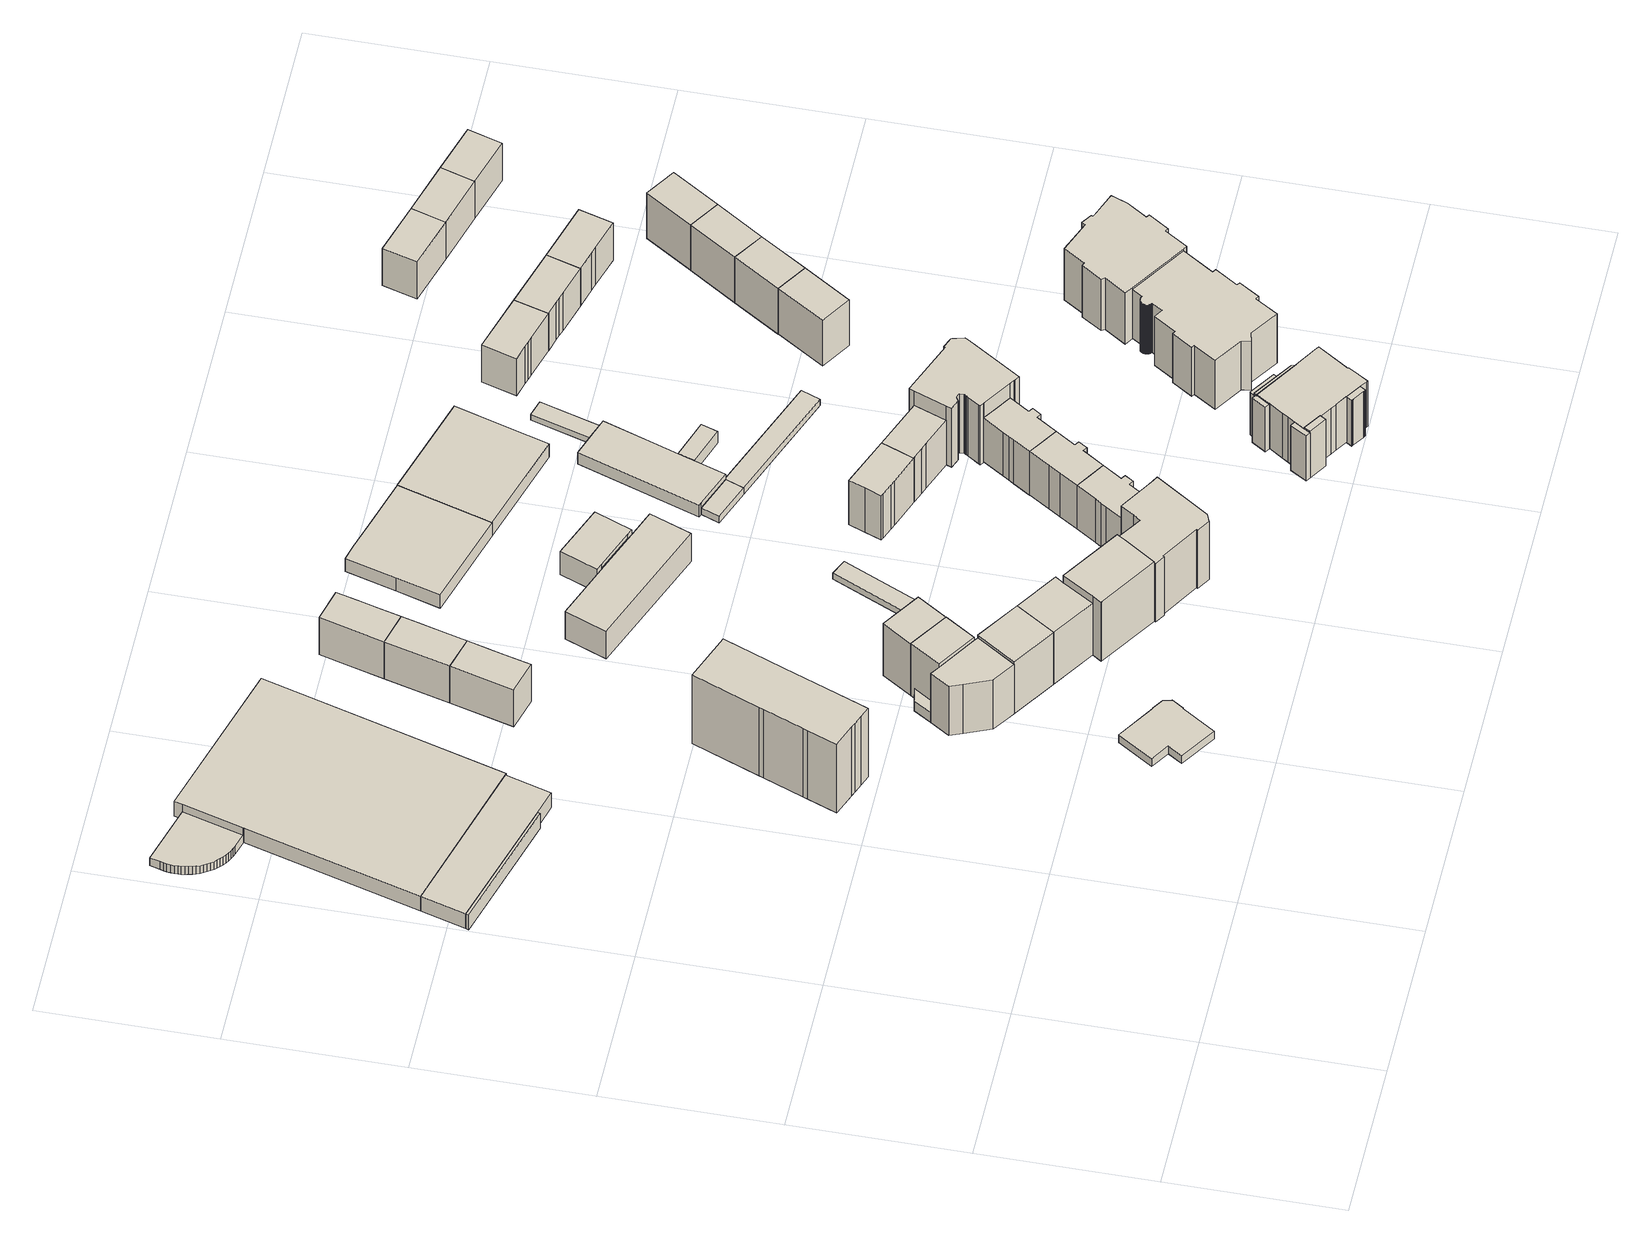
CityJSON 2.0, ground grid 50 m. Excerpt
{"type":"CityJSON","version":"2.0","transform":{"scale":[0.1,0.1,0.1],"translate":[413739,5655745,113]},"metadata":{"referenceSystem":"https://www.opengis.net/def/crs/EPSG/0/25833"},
"CityObjects":{
"building1":{"type":"Building","attributes":{"Gemeindeschluessel":14612000,"Geometrietyp2DReferenz":"3000","function":"31001_2000","roofType":"9999"},"children":["building1-1","building1-2","building1-3","building1-4"]},
"building1-1":{"type":"BuildingPart","attributes":{"Dachtyp_tdc":"tdcPolyFlatRoof","Dachneigung":0,"QualitaetDacherkennung":32,"Geometrietyp2DReferenz":"3000","measuredHeight":5.73,"roofType":"1000"},"parents":["building1"],"geometry":[{"type":"Solid","lod":"1","boundaries":[[[[0,1,2,3]],[[4,5,6,7]],[[3,5,4,0]],[[2,6,5,3]],[[1,7,6,2]],[[0,4,7,1]]]]}]},
"building1-2":{"type":"BuildingPart","attributes":{"Dachtyp_tdc":"tdcPolyFlatRoof","Dachneigung":0,"QualitaetDacherkennung":27,"Geometrietyp2DReferenz":"3000","measuredHeight":5.64,"roofType":"1000"},"parents":["building1"],"geometry":[{"type":"Solid","lod":"1","boundaries":[[[[8,9,10,11,12,13,14,15]],[[16,17,18,19,20,21,22,23]],[[15,17,16,8]],[[14,18,17,15]],[[13,19,18,14]],[[12,20,19,13]],[[11,21,20,12]],[[10,22,21,11]],[[9,23,22,10]],[[8,16,23,9]]]]}]},
"building1-3":{"type":"BuildingPart","attributes":{"Dachtyp_tdc":"tdcPolyFlatRoof","Dachneigung":0,"QualitaetDacherkennung":0,"Geometrietyp2DReferenz":"3000","measuredHeight":3,"roofType":"9999"},"parents":["building1"],"geometry":[{"type":"Solid","lod":"1","boundaries":[[[[24,25,26,27,28,29,30,31,32,33,34,35,36,37,38,39,40,41,42,43,44,45,46,47,48,49,50]],[[51,52,53,54,55,56,21,20,57,58,59,60,61,62,63,64,65,66,67,68,69,70,71,72,73,74,75]],[[50,52,51,24]],[[49,53,52,50]],[[48,54,53,49]],[[47,55,54,48]],[[46,56,55,47]],[[45,21,56,46]],[[44,20,21,45]],[[43,57,20,44]],[[42,58,57,43]],[[41,59,58,42]],[[40,60,59,41]],[[39,61,60,40]],[[38,62,61,39]],[[37,63,62,38]],[[36,64,63,37]],[[35,65,64,36]],[[34,66,65,35]],[[33,67,66,34]],[[32,68,67,33]],[[31,69,68,32]],[[30,70,69,31]],[[29,71,70,30]],[[28,72,71,29]],[[27,73,72,28]],[[26,74,73,27]],[[25,75,74,26]],[[24,51,75,25]]]]}]},
"building1-4":{"type":"BuildingPart","attributes":{"Dachtyp_tdc":"tdcPolyFlatRoof","Dachneigung":0,"QualitaetDacherkennung":29,"Geometrietyp2DReferenz":"3000","measuredHeight":5.66,"roofType":"1000"},"parents":["building1"],"geometry":[{"type":"Solid","lod":"1","boundaries":[[[[76,15,14,77,78]],[[79,7,6,18,17]],[[78,7,79,76]],[[77,6,7,78]],[[14,18,6,77]],[[15,17,18,14]],[[76,79,17,15]]]]}]},
"building2":{"type":"Building","attributes":{"Dachtyp_tdc":"tdcPolyFlatRoof","Gemeindeschluessel":14612000,"Dachneigung":0,"QualitaetDacherkennung":0,"Geometrietyp2DReferenz":"3000","BezugspunktDach":"2000","measuredHeight":3,"function":"31001_9998"},"geometry":[{"type":"Solid","lod":"1","boundaries":[[[[80,81,82,83,84,85,86,87,88,89,90,91,92]],[[93,94,95,96,97,98,99,100,101,102,103,104,105]],[[92,94,93,80]],[[91,95,94,92]],[[90,96,95,91]],[[89,97,96,90]],[[88,98,97,89]],[[87,99,98,88]],[[86,100,99,87]],[[85,101,100,86]],[[84,102,101,85]],[[83,103,102,84]],[[82,104,103,83]],[[81,105,104,82]],[[80,93,105,81]]]]}]},
"building3":{"type":"Building","attributes":{"Dachtyp_tdc":"tdcFreeFormRoof","Gemeindeschluessel":14612000,"Dachneigung":15.46,"QualitaetDacherkennung":30,"Geometrietyp2DReferenz":"3000","measuredHeight":27.81,"function":"31001_9998","roofType":"5000"},"geometry":[{"type":"Solid","lod":"1","boundaries":[[[[106,107,108,109,110,111,112,113,114,115,116,117,118]],[[119,120,121,122,123,124,125,126,127,128,129,130,131]],[[118,120,119,106]],[[117,121,120,118]],[[116,122,121,117]],[[115,123,122,116]],[[114,124,123,115]],[[113,125,124,114]],[[112,126,125,113]],[[111,127,126,112]],[[110,128,127,111]],[[109,129,128,110]],[[108,130,129,109]],[[107,131,130,108]],[[106,119,131,107]]]]}]},
"building4":{"type":"Building","attributes":{"Dachtyp_tdc":"tdcFreeFormRoof","Gemeindeschluessel":14612000,"Dachneigung":27.64,"QualitaetDacherkennung":22,"Geometrietyp2DReferenz":"3000","measuredHeight":22.36,"function":"31001_9998","roofType":"5000"},"geometry":[{"type":"Solid","lod":"1","boundaries":[[[[132,133,134,135,136,137,138,139]],[[140,141,142,143,144,145,146,147]],[[139,141,140,132]],[[138,142,141,139]],[[137,143,142,138]],[[136,144,143,137]],[[135,145,144,136]],[[134,146,145,135]],[[133,147,146,134]],[[132,140,147,133]]]]}]},
"building5":{"type":"Building","attributes":{"Gemeindeschluessel":14612000,"Geometrietyp2DReferenz":"3000","function":"31001_9998","roofType":"9999"},"children":["building5-1","building5-2"]},
"building5-1":{"type":"BuildingPart","attributes":{"Dachtyp_tdc":"tdcGableRoof","Dachneigung":32.97,"QualitaetDacherkennung":68,"Geometrietyp2DReferenz":"3000","measuredHeight":22.68,"roofType":"3100"},"parents":["building5"],"geometry":[{"type":"Solid","lod":"1","boundaries":[[[[148,149,150,151]],[[142,152,153,143]],[[151,152,142,148]],[[150,153,152,151]],[[149,143,153,150]],[[148,142,143,149]]]]}]},
"building5-2":{"type":"BuildingPart","attributes":{"Dachtyp_tdc":"tdcPolyFlatRoof","Dachneigung":0,"QualitaetDacherkennung":39,"Geometrietyp2DReferenz":"3000","measuredHeight":3.95,"roofType":"1000"},"parents":["building5"],"geometry":[{"type":"Solid","lod":"1","boundaries":[[[[154,155,156,157]],[[142,141,158,159]],[[157,141,142,154]],[[156,158,141,157]],[[155,159,158,156]],[[154,142,159,155]]]]}]},
"building6":{"type":"Building","attributes":{"Dachtyp_tdc":"tdcGableRoof","Gemeindeschluessel":14612000,"Dachneigung":32.97,"QualitaetDacherkennung":68,"Geometrietyp2DReferenz":"3000","measuredHeight":22.65,"function":"31001_9998","roofType":"3100"},"geometry":[{"type":"Solid","lod":"1","boundaries":[[[[160,161,162,163]],[[144,164,165,145]],[[163,164,144,160]],[[162,165,164,163]],[[161,145,165,162]],[[160,144,145,161]]]]}]},
"building7":{"type":"Building","attributes":{"Dachtyp_tdc":"tdcFreeFormRoof","Gemeindeschluessel":14612000,"Dachneigung":36.77,"QualitaetDacherkennung":86,"Geometrietyp2DReferenz":"3000","measuredHeight":16.28,"function":"31001_9998","roofType":"5000"},"geometry":[{"type":"Solid","lod":"1","boundaries":[[[[166,167,168,169,170,171,172]],[[173,174,175,176,177,178,179]],[[172,174,173,166]],[[171,175,174,172]],[[170,176,175,171]],[[169,177,176,170]],[[168,178,177,169]],[[167,179,178,168]],[[166,173,179,167]]]]}]},
"building8":{"type":"Building","attributes":{"Dachtyp_tdc":"tdcHipAndGableRoof","Gemeindeschluessel":14612000,"Dachneigung":33.86,"QualitaetDacherkennung":55,"Geometrietyp2DReferenz":"3000","measuredHeight":22.68,"function":"31001_9998","roofType":"5000"},"geometry":[{"type":"Solid","lod":"1","boundaries":[[[[180,181,182,183]],[[152,184,185,153]],[[183,184,152,180]],[[182,185,184,183]],[[181,153,185,182]],[[180,152,153,181]]]]}]},
"building9":{"type":"Building","attributes":{"Dachtyp_tdc":"tdcFreeFormRoof","Gemeindeschluessel":14612000,"Dachneigung":33.8,"QualitaetDacherkennung":67,"Geometrietyp2DReferenz":"3000","measuredHeight":22.66,"function":"31001_9998","roofType":"5000"},"geometry":[{"type":"Solid","lod":"1","boundaries":[[[[186,187,188,189,190]],[[191,165,164,192,193]],[[190,165,191,186]],[[189,164,165,190]],[[188,192,164,189]],[[187,193,192,188]],[[186,191,193,187]]]]}]},
"building10":{"type":"Building","attributes":{"Dachtyp_tdc":"tdcFreeFormRoof","Gemeindeschluessel":14612000,"Dachneigung":36.87,"QualitaetDacherkennung":91,"Geometrietyp2DReferenz":"3000","measuredHeight":16.29,"function":"31001_9998","roofType":"5000"},"geometry":[{"type":"Solid","lod":"1","boundaries":[[[[171,194,195,196,197,198,172]],[[175,174,199,200,201,202,203]],[[172,174,175,171]],[[198,199,174,172]],[[197,200,199,198]],[[196,201,200,197]],[[195,202,201,196]],[[194,203,202,195]],[[171,175,203,194]]]]}]},
"building11":{"type":"Building","attributes":{"Dachtyp_tdc":"tdcFreeFormRoof","Gemeindeschluessel":14612000,"Dachneigung":34.02,"QualitaetDacherkennung":69,"Geometrietyp2DReferenz":"3000","measuredHeight":25.31,"function":"31001_9998","roofType":"5000"},"geometry":[{"type":"Solid","lod":"1","boundaries":[[[[204,205,206,207,208,209,210,211]],[[191,193,212,213,214,215,216,217]],[[211,193,191,204]],[[210,212,193,211]],[[209,213,212,210]],[[208,214,213,209]],[[207,215,214,208]],[[206,216,215,207]],[[205,217,216,206]],[[204,191,217,205]]]]}]},
"building12":{"type":"Building","attributes":{"Dachtyp_tdc":"tdcFreeFormRoof","Gemeindeschluessel":14612000,"Dachneigung":36.93,"QualitaetDacherkennung":86,"Geometrietyp2DReferenz":"3000","measuredHeight":16.26,"function":"31001_9998","roofType":"5000"},"geometry":[{"type":"Solid","lod":"1","boundaries":[[[[198,197,218,219,220,221,222]],[[199,223,224,225,226,227,200]],[[222,223,199,198]],[[221,224,223,222]],[[220,225,224,221]],[[219,226,225,220]],[[218,227,226,219]],[[197,200,227,218]],[[198,199,200,197]]]]}]},
"building13":{"type":"Building","attributes":{"Dachtyp_tdc":"tdcFreeFormRoof","Gemeindeschluessel":14612000,"Dachneigung":35.12,"QualitaetDacherkennung":7,"Geometrietyp2DReferenz":"3000","measuredHeight":24.98,"function":"31001_9998","roofType":"5000"},"geometry":[{"type":"Solid","lod":"1","boundaries":[[[[228,229,230,231,232,233,234,235,236,237,238,239,240,241,242,243,244,245,246,247]],[[248,249,250,251,252,253,254,255,256,257,258,259,260,261,262,263,264,265,266,267]],[[247,249,248,228]],[[246,250,249,247]],[[245,251,250,246]],[[244,252,251,245]],[[243,253,252,244]],[[242,254,253,243]],[[241,255,254,242]],[[240,256,255,241]],[[239,257,256,240]],[[238,258,257,239]],[[237,259,258,238]],[[236,260,259,237]],[[235,261,260,236]],[[234,262,261,235]],[[233,263,262,234]],[[232,264,263,233]],[[231,265,264,232]],[[230,266,265,231]],[[229,267,266,230]],[[228,248,267,229]]]]}]},
"building14":{"type":"Building","attributes":{"Dachtyp_tdc":"tdcPolyFlatRoof","Gemeindeschluessel":14612000,"Dachneigung":0,"QualitaetDacherkennung":65,"Geometrietyp2DReferenz":"3000","measuredHeight":2.29,"function":"31001_2463","roofType":"1000"},"geometry":[{"type":"Solid","lod":"1","boundaries":[[[[268,269,270,271]],[[272,273,274,275]],[[271,273,272,268]],[[270,274,273,271]],[[269,275,274,270]],[[268,272,275,269]]]]}]},
"building15":{"type":"Building","attributes":{"Gemeindeschluessel":14612000,"Geometrietyp2DReferenz":"3000","function":"31001_2000","roofType":"9999"},"children":["building15-1","building15-2","building15-3"]},
"building15-1":{"type":"BuildingPart","attributes":{"Dachtyp_tdc":"tdcPolyFlatRoof","Dachneigung":0,"QualitaetDacherkennung":79,"Geometrietyp2DReferenz":"3000","measuredHeight":8.87,"roofType":"1000"},"parents":["building15"],"geometry":[{"type":"Solid","lod":"1","boundaries":[[[[276,277,278,279,280,281]],[[282,283,284,285,286,287]],[[281,283,282,276]],[[280,284,283,281]],[[279,285,284,280]],[[278,286,285,279]],[[277,287,286,278]],[[276,282,287,277]]]]}]},
"building15-2":{"type":"BuildingPart","attributes":{"Dachtyp_tdc":"tdcPolyFlatRoof","Dachneigung":0,"QualitaetDacherkennung":57,"Geometrietyp2DReferenz":"3000","measuredHeight":10.75,"roofType":"1000"},"parents":["building15"],"geometry":[{"type":"Solid","lod":"1","boundaries":[[[[288,289,290,291,292,293]],[[294,295,296,297,298,299]],[[293,295,294,288]],[[292,296,295,293]],[[291,297,296,292]],[[290,298,297,291]],[[289,299,298,290]],[[288,294,299,289]]]]}]},
"building15-3":{"type":"BuildingPart","attributes":{"Dachtyp_tdc":"tdcPolyFlatRoof","Dachneigung":0,"QualitaetDacherkennung":48,"Geometrietyp2DReferenz":"3000","measuredHeight":7.78,"roofType":"1000"},"parents":["building15"],"geometry":[{"type":"Solid","lod":"1","boundaries":[[[[300,301,302,303]],[[298,287,286,299]],[[303,287,298,300]],[[302,286,287,303]],[[301,299,286,302]],[[300,298,299,301]]]]}]},
"building16":{"type":"Building","attributes":{"Dachtyp_tdc":"tdcGableRoof","Gemeindeschluessel":14612000,"Dachneigung":37.51,"QualitaetDacherkennung":72,"Geometrietyp2DReferenz":"3000","measuredHeight":19.16,"function":"31001_9998","roofType":"3100"},"geometry":[{"type":"Solid","lod":"1","boundaries":[[[[304,305,306,307,308,309,310,311,312,313,314,315,316,317]],[[318,319,320,321,322,323,324,325,326,327,328,329,330,331]],[[317,319,318,304]],[[316,320,319,317]],[[315,321,320,316]],[[314,322,321,315]],[[313,323,322,314]],[[312,324,323,313]],[[311,325,324,312]],[[310,326,325,311]],[[309,327,326,310]],[[308,328,327,309]],[[307,329,328,308]],[[306,330,329,307]],[[305,331,330,306]],[[304,318,331,305]]]]}]},
"building17":{"type":"Building","attributes":{"name":"Museum WohnKultur","Dachtyp_tdc":"tdcFreeFormRoof","Gemeindeschluessel":14612000,"Dachneigung":16.79,"QualitaetDacherkennung":16,"Geometrietyp2DReferenz":"3000","measuredHeight":7.21,"function":"31001_3034","roofType":"5000"},"geometry":[{"type":"Solid","lod":"1","boundaries":[[[[332,333,334,335,336,337,338]],[[339,340,341,342,343,344,345]],[[338,340,339,332]],[[337,341,340,338]],[[336,342,341,337]],[[335,343,342,336]],[[334,344,343,335]],[[333,345,344,334]],[[332,339,345,333]]]]}]},
"building18":{"type":"Building","attributes":{"Dachtyp_tdc":"tdcFreeFormRoof","Gemeindeschluessel":14612000,"Dachneigung":37.58,"QualitaetDacherkennung":72,"Geometrietyp2DReferenz":"3000","measuredHeight":19.22,"function":"31001_9998","roofType":"5000"},"geometry":[{"type":"Solid","lod":"1","boundaries":[[[[308,306,346,347,348,349,350,351,352,353]],[[328,354,355,356,357,358,359,360,361,330]],[[353,354,328,308]],[[352,355,354,353]],[[351,356,355,352]],[[350,357,356,351]],[[349,358,357,350]],[[348,359,358,349]],[[347,360,359,348]],[[346,361,360,347]],[[306,330,361,346]],[[308,328,330,306]]]]}]},
"building19":{"type":"Building","attributes":{"Dachtyp_tdc":"tdcGableRoof","Gemeindeschluessel":14612000,"Dachneigung":37.14,"QualitaetDacherkennung":74,"Geometrietyp2DReferenz":"3000","measuredHeight":19.07,"function":"31001_9998","roofType":"3100"},"geometry":[{"type":"Solid","lod":"1","boundaries":[[[[362,363,364,365,366,367,368,369,370]],[[371,372,373,374,375,376,377,378,379]],[[370,372,371,362]],[[369,373,372,370]],[[368,374,373,369]],[[367,375,374,368]],[[366,376,375,367]],[[365,377,376,366]],[[364,378,377,365]],[[363,379,378,364]],[[362,371,379,363]]]]}]},
"building20":{"type":"Building","attributes":{"Dachtyp_tdc":"tdcPolyFlatRoof","Gemeindeschluessel":14612000,"Dachneigung":3.92,"QualitaetDacherkennung":76,"Geometrietyp2DReferenz":"3000","measuredHeight":2.67,"function":"31001_2463","roofType":"2100"},"geometry":[{"type":"Solid","lod":"1","boundaries":[[[[380,381,382,383]],[[384,385,386,387]],[[383,385,384,380]],[[382,386,385,383]],[[381,387,386,382]],[[380,384,387,381]]]]}]},
"building21":{"type":"Building","attributes":{"Dachtyp_tdc":"tdcGableRoof","Gemeindeschluessel":14612000,"Dachneigung":37.56,"QualitaetDacherkennung":72,"Geometrietyp2DReferenz":"3000","measuredHeight":19.34,"function":"31001_9998","roofType":"3100"},"geometry":[{"type":"Solid","lod":"1","boundaries":[[[[388,389,351,390,350,391,392,393,394,395,396,397,398,399]],[[400,401,402,403,404,405,406,407,408,409,410,411,412,413]],[[399,401,400,388]],[[398,402,401,399]],[[397,403,402,398]],[[396,404,403,397]],[[395,405,404,396]],[[394,406,405,395]],[[393,407,406,394]],[[392,408,407,393]],[[391,409,408,392]],[[350,410,409,391]],[[390,411,410,350]],[[351,412,411,390]],[[389,413,412,351]],[[388,400,413,389]]]]}]},
"building22":{"type":"Building","attributes":{"Dachtyp_tdc":"tdcFreeFormRoof","Gemeindeschluessel":14612000,"Dachneigung":37.13,"QualitaetDacherkennung":73,"Geometrietyp2DReferenz":"3000","measuredHeight":19.08,"function":"31001_9998","roofType":"5000"},"geometry":[{"type":"Solid","lod":"1","boundaries":[[[[364,414,415,416,417,418,366]],[[378,376,419,420,421,422,423]],[[366,376,378,364]],[[418,419,376,366]],[[417,420,419,418]],[[416,421,420,417]],[[415,422,421,416]],[[414,423,422,415]],[[364,378,423,414]]]]}]},
"building23":{"type":"Building","attributes":{"name":"Hotel Artushof Dresden","Gemeindeschluessel":14612000,"Geometrietyp2DReferenz":"3000","function":"31001_2071","roofType":"9999"},"children":["building23-1","building23-2","building23-3","building23-4","building23-5","building23-6","building23-7","building23-8"]},
"building23-1":{"type":"BuildingPart","attributes":{"Dachtyp_tdc":"tdcPolyFlatRoof","Dachneigung":57.18,"QualitaetDacherkennung":29,"Geometrietyp2DReferenz":"3000","measuredHeight":18.36,"roofType":"2100"},"parents":["building23"],"geometry":[{"type":"Solid","lod":"1","boundaries":[[[[424,425,426,427,428]],[[429,430,431,432,433]],[[428,429,433,424]],[[427,430,429,428]],[[426,431,430,427]],[[425,432,431,426]],[[424,433,432,425]]]]}]},
"building23-2":{"type":"BuildingPart","attributes":{"Dachtyp_tdc":"tdcFreeFormRoof","Dachneigung":71.02,"QualitaetDacherkennung":12,"Geometrietyp2DReferenz":"3000","measuredHeight":18.59,"roofType":"5000"},"parents":["building23"],"geometry":[{"type":"Solid","lod":"1","boundaries":[[[[434,435,436,437]],[[438,439,440,441]],[[437,439,438,434]],[[436,440,439,437]],[[435,441,440,436]],[[434,438,441,435]]]]}]},
"building23-3":{"type":"BuildingPart","attributes":{"Dachtyp_tdc":"tdcFreeFormRoof","Dachneigung":80.87,"QualitaetDacherkennung":23,"Geometrietyp2DReferenz":"3000","measuredHeight":18.78,"roofType":"5000"},"parents":["building23"],"geometry":[{"type":"Solid","lod":"1","boundaries":[[[[442,443,444,445]],[[446,433,447,448]],[[445,433,446,442]],[[444,447,433,445]],[[443,448,447,444]],[[442,446,448,443]]]]}]},
"building23-4":{"type":"BuildingPart","attributes":{"Dachtyp_tdc":"tdcPolyFlatRoof","Dachneigung":56.74,"QualitaetDacherkennung":41,"Geometrietyp2DReferenz":"3000","measuredHeight":19.32,"roofType":"2100"},"parents":["building23"],"geometry":[{"type":"Solid","lod":"1","boundaries":[[[[449,450,451,452,453,454,455,456,457]],[[458,459,460,461,462,463,464,465,466]],[[457,458,466,449]],[[456,459,458,457]],[[455,460,459,456]],[[454,461,460,455]],[[453,462,461,454]],[[452,463,462,453]],[[451,464,463,452]],[[450,465,464,451]],[[449,466,465,450]]]]}]},
"building23-5":{"type":"BuildingPart","attributes":{"Dachtyp_tdc":"tdcFreeFormRoof","Dachneigung":73.64,"QualitaetDacherkennung":21,"Geometrietyp2DReferenz":"3000","measuredHeight":19.84,"roofType":"5000"},"parents":["building23"],"geometry":[{"type":"Solid","lod":"1","boundaries":[[[[467,468,469,470]],[[471,472,438,473]],[[470,472,471,467]],[[469,438,472,470]],[[468,473,438,469]],[[467,471,473,468]]]]}]},
"building23-6":{"type":"BuildingPart","attributes":{"Dachtyp_tdc":"tdcCutTentRoof","Dachneigung":56.01,"QualitaetDacherkennung":31,"Geometrietyp2DReferenz":"3000","measuredHeight":21.46,"roofType":"9999"},"parents":["building23"],"geometry":[{"type":"Solid","lod":"1","boundaries":[[[[474,475,476,477,478,479,480,481,482,483,484,485,486,487,488,489,490,491,492]],[[493,494,429,446,448,495,496,497,498,499,500,501,458,466,502,471,473,441,503]],[[492,494,493,474]],[[491,429,494,492]],[[490,446,429,491]],[[489,448,446,490]],[[488,495,448,489]],[[487,496,495,488]],[[486,497,496,487]],[[485,498,497,486]],[[484,499,498,485]],[[483,500,499,484]],[[482,501,500,483]],[[481,458,501,482]],[[480,466,458,481]],[[479,502,466,480]],[[478,471,502,479]],[[477,473,471,478]],[[476,441,473,477]],[[475,503,441,476]],[[474,493,503,475]]]]}]},
"building23-7":{"type":"BuildingPart","attributes":{"Dachtyp_tdc":"tdcGableRoof","Dachneigung":17.54,"QualitaetDacherkennung":4,"Geometrietyp2DReferenz":"3000","measuredHeight":3.37,"roofType":"3100"},"parents":["building23"],"geometry":[{"type":"Solid","lod":"1","boundaries":[[[[504,505,506,507]],[[448,508,509,495]],[[507,508,448,504]],[[506,509,508,507]],[[505,495,509,506]],[[504,448,495,505]]]]}]},
"building23-8":{"type":"BuildingPart","attributes":{"Dachtyp_tdc":"tdcFreeFormRoof","Dachneigung":82.11,"QualitaetDacherkennung":16,"Geometrietyp2DReferenz":"3000","measuredHeight":19.52,"roofType":"5000"},"parents":["building23"],"geometry":[{"type":"Solid","lod":"1","boundaries":[[[[510,511,512,513]],[[514,515,516,433]],[[513,515,514,510]],[[512,516,515,513]],[[511,433,516,512]],[[510,514,433,511]]]]}]},
"building24":{"type":"Building","attributes":{"Dachtyp_tdc":"tdcPolyFlatRoof","Gemeindeschluessel":14612000,"Dachneigung":0,"QualitaetDacherkennung":86,"Geometrietyp2DReferenz":"3000","measuredHeight":4.52,"function":"31001_2000","roofType":"1000"},"geometry":[{"type":"Solid","lod":"1","boundaries":[[[[517,518,519,520,521,522,523,524,525,526]],[[386,385,527,528,529,530,531,532,533,534]],[[526,385,386,517]],[[525,527,385,526]],[[524,528,527,525]],[[523,529,528,524]],[[522,530,529,523]],[[521,531,530,522]],[[520,532,531,521]],[[519,533,532,520]],[[518,534,533,519]],[[517,386,534,518]]]]}]},
"building25":{"type":"Building","attributes":{"name":"JohannStadthalle","Dachtyp_tdc":"tdcGableRoof","Gemeindeschluessel":14612000,"Dachneigung":15.95,"QualitaetDacherkennung":16,"Geometrietyp2DReferenz":"3000","measuredHeight":7.2,"function":"31001_2090","roofType":"3100"},"geometry":[{"type":"Solid","lod":"1","boundaries":[[[[535,536,537,538,539]],[[339,345,540,541,542]],[[539,345,339,535]],[[538,540,345,539]],[[537,541,540,538]],[[536,542,541,537]],[[535,339,542,536]]]]}]},
"building26":{"type":"Building","attributes":{"Dachtyp_tdc":"tdcPolyFlatRoof","Gemeindeschluessel":14612000,"Dachneigung":0,"QualitaetDacherkennung":76,"Geometrietyp2DReferenz":"3000","measuredHeight":4.46,"function":"31001_2000","roofType":"1000"},"geometry":[{"type":"Solid","lod":"1","boundaries":[[[[543,544,545,546,547]],[[548,549,550,551,552]],[[547,549,548,543]],[[546,550,549,547]],[[545,551,550,546]],[[544,552,551,545]],[[543,548,552,544]]]]}]},
"building27":{"type":"Building","attributes":{"Dachtyp_tdc":"tdcFreeFormRoof","Gemeindeschluessel":14612000,"Dachneigung":12.81,"QualitaetDacherkennung":28,"Geometrietyp2DReferenz":"3000","measuredHeight":25.17,"function":"31001_9998","roofType":"5000"},"geometry":[{"type":"Solid","lod":"1","boundaries":[[[[553,554,555,556,557,558,559,560,561,562,563,564,565,566,567,568,569,570,571,572,573,574,575,576,577,578,579]],[[580,420,419,581,582,583,584,585,586,587,588,589,590,591,592,593,594,595,596,597,598,599,600,601,602,603,604]],[[579,420,580,553]],[[578,419,420,579]],[[577,581,419,578]],[[576,582,581,577]],[[575,583,582,576]],[[574,584,583,575]],[[573,585,584,574]],[[572,586,585,573]],[[571,587,586,572]],[[570,588,587,571]],[[569,589,588,570]],[[568,590,589,569]],[[567,591,590,568]],[[566,592,591,567]],[[565,593,592,566]],[[564,594,593,565]],[[563,595,594,564]],[[562,596,595,563]],[[561,597,596,562]],[[560,598,597,561]],[[559,599,598,560]],[[558,600,599,559]],[[557,601,600,558]],[[556,602,601,557]],[[555,603,602,556]],[[554,604,603,555]],[[553,580,604,554]]]]}]},
"building28":{"type":"Building","attributes":{"Dachtyp_tdc":"tdcPolyFlatRoof","Gemeindeschluessel":14612000,"Dachneigung":3.55,"QualitaetDacherkennung":73,"Geometrietyp2DReferenz":"3000","measuredHeight":2.63,"function":"31001_2463","roofType":"2100"},"geometry":[{"type":"Solid","lod":"1","boundaries":[[[[381,605,606,607,382]],[[608,609,610,611,612]],[[382,609,608,381]],[[607,610,609,382]],[[606,611,610,607]],[[605,612,611,606]],[[381,608,612,605]]]]}]},
"building29":{"type":"Building","attributes":{"Dachtyp_tdc":"tdcPolyFlatRoof","Gemeindeschluessel":14612000,"Dachneigung":2.66,"QualitaetDacherkennung":82,"Geometrietyp2DReferenz":"3000","measuredHeight":2.34,"function":"31001_2000","roofType":"2100"},"geometry":[{"type":"Solid","lod":"1","boundaries":[[[[613,614,615,616]],[[617,618,619,620]],[[616,618,617,613]],[[615,619,618,616]],[[614,620,619,615]],[[613,617,620,614]]]]}]},
"building30":{"type":"Building","attributes":{"Dachtyp_tdc":"tdcFreeFormRoof","Gemeindeschluessel":14612000,"Dachneigung":23.7,"QualitaetDacherkennung":28,"Geometrietyp2DReferenz":"3000","measuredHeight":22.73,"function":"31001_9998","roofType":"5000"},"geometry":[{"type":"Solid","lod":"1","boundaries":[[[[621,622,623,624,625,626,627,628,629,630,631,632,633,634,635,636,637,638,639,640,641,642,643,644,645,646,647,648,649,650,651,652,653,654,655,656,657,658,659,660,661,662,663,664,665,666,667,668,669,670,671,672,673,674,675,676,677,678,679,680,681,682,683,684,685,686]],[[687,688,689,690,691,692,693,694,695,696,697,698,699,700,701,702,703,704,705,706,707,708,709,710,711,712,713,714,715,716,717,718,719,720,721,722,723,724,725,726,727,728,729,730,731,732,733,734,735,736,737,738,739,740,741,742,743,744,745,746,747,748,749,750,751,752]],[[686,688,687,621]],[[685,689,688,686]],[[684,690,689,685]],[[683,691,690,684]],[[682,692,691,683]],[[681,693,692,682]],[[680,694,693,681]],[[679,695,694,680]],[[678,696,695,679]],[[677,697,696,678]],[[676,698,697,677]],[[675,699,698,676]],[[674,700,699,675]],[[673,701,700,674]],[[672,702,701,673]],[[671,703,702,672]],[[670,704,703,671]],[[669,705,704,670]],[[668,706,705,669]],[[667,707,706,668]],[[666,708,707,667]],[[665,709,708,666]],[[664,710,709,665]],[[663,711,710,664]],[[662,712,711,663]],[[661,713,712,662]],[[660,714,713,661]],[[659,715,714,660]],[[658,716,715,659]],[[657,717,716,658]],[[656,718,717,657]],[[655,719,718,656]],[[654,720,719,655]],[[653,721,720,654]],[[652,722,721,653]],[[651,723,722,652]],[[650,724,723,651]],[[649,725,724,650]],[[648,726,725,649]],[[647,727,726,648]],[[646,728,727,647]],[[645,729,728,646]],[[644,730,729,645]],[[643,731,730,644]],[[642,732,731,643]],[[641,733,732,642]],[[640,734,733,641]],[[639,735,734,640]],[[638,736,735,639]],[[637,737,736,638]],[[636,738,737,637]],[[635,739,738,636]],[[634,740,739,635]],[[633,741,740,634]],[[632,742,741,633]],[[631,743,742,632]],[[630,744,743,631]],[[629,745,744,630]],[[628,746,745,629]],[[627,747,746,628]],[[626,748,747,627]],[[625,749,748,626]],[[624,750,749,625]],[[623,751,750,624]],[[622,752,751,623]],[[621,687,752,622]]]]}]},
"building31":{"type":"Building","attributes":{"Dachtyp_tdc":"tdcFreeFormRoof","Gemeindeschluessel":14612000,"Dachneigung":36.92,"QualitaetDacherkennung":76,"Geometrietyp2DReferenz":"3000","measuredHeight":16.25,"function":"31001_9998","roofType":"5000"},"geometry":[{"type":"Solid","lod":"1","boundaries":[[[[753,754,755,756,757,758,759]],[[760,761,762,763,764,765,766]],[[759,761,760,753]],[[758,762,761,759]],[[757,763,762,758]],[[756,764,763,757]],[[755,765,764,756]],[[754,766,765,755]],[[753,760,766,754]]]]}]},
"building32":{"type":"Building","attributes":{"Dachtyp_tdc":"tdcGableRoof","Gemeindeschluessel":14612000,"Dachneigung":37.18,"QualitaetDacherkennung":73,"Geometrietyp2DReferenz":"3000","measuredHeight":19.58,"function":"31001_9998","roofType":"3100"},"geometry":[{"type":"Solid","lod":"1","boundaries":[[[[767,768,769,770]],[[771,772,773,774]],[[770,772,771,767]],[[769,773,772,770]],[[768,774,773,769]],[[767,771,774,768]]]]}]},
"building33":{"type":"Building","attributes":{"Dachtyp_tdc":"tdcFreeFormRoof","Gemeindeschluessel":14612000,"Dachneigung":1.71,"QualitaetDacherkennung":35,"Geometrietyp2DReferenz":"3000","measuredHeight":22.75,"function":"31001_9998","roofType":"5000"},"geometry":[{"type":"Solid","lod":"1","boundaries":[[[[775,776,777,778,779,780,781,782,783,784,785,786,787,788,789,790,791,792,793,794]],[[795,796,797,798,799,800,801,802,803,804,805,806,807,808,809,810,811,812,813,814]],[[794,796,795,775]],[[793,797,796,794]],[[792,798,797,793]],[[791,799,798,792]],[[790,800,799,791]],[[789,801,800,790]],[[788,802,801,789]],[[787,803,802,788]],[[786,804,803,787]],[[785,805,804,786]],[[784,806,805,785]],[[783,807,806,784]],[[782,808,807,783]],[[781,809,808,782]],[[780,810,809,781]],[[779,811,810,780]],[[778,812,811,779]],[[777,813,812,778]],[[776,814,813,777]],[[775,795,814,776]]]]}]},
"building34":{"type":"Building","attributes":{"Dachtyp_tdc":"tdcGableRoof","Gemeindeschluessel":14612000,"Dachneigung":37,"QualitaetDacherkennung":76,"Geometrietyp2DReferenz":"3000","measuredHeight":19.61,"function":"31001_9998","roofType":"3100"},"geometry":[{"type":"Solid","lod":"1","boundaries":[[[[768,767,815,816]],[[817,818,819,820]],[[816,818,817,768]],[[815,819,818,816]],[[767,820,819,815]],[[768,817,820,767]]]]}]},
"building35":{"type":"Building","attributes":{"Dachtyp_tdc":"tdcGableRoof","Gemeindeschluessel":14612000,"Dachneigung":36.97,"QualitaetDacherkennung":77,"Geometrietyp2DReferenz":"3000","measuredHeight":16.34,"function":"31001_9998","roofType":"3100"},"geometry":[{"type":"Solid","lod":"1","boundaries":[[[[821,757,756,822,823,824,825]],[[826,827,828,829,830,831,832]],[[825,827,826,821]],[[824,828,827,825]],[[823,829,828,824]],[[822,830,829,823]],[[756,831,830,822]],[[757,832,831,756]],[[821,826,832,757]]]]}]},
"building36":{"type":"Building","attributes":{"Dachtyp_tdc":"tdcGableRoof","Gemeindeschluessel":14612000,"Dachneigung":37.26,"QualitaetDacherkennung":76,"Geometrietyp2DReferenz":"3000","measuredHeight":19.65,"function":"31001_9998","roofType":"3100"},"geometry":[{"type":"Solid","lod":"1","boundaries":[[[[816,815,833,834]],[[818,835,836,819]],[[834,835,818,816]],[[833,836,835,834]],[[815,819,836,833]],[[816,818,819,815]]]]}]},
"building37":{"type":"Building","attributes":{"Dachtyp_tdc":"tdcFreeFormRoof","Gemeindeschluessel":14612000,"Dachneigung":37.13,"QualitaetDacherkennung":76,"Geometrietyp2DReferenz":"3000","measuredHeight":16.35,"function":"31001_9998","roofType":"5000"},"geometry":[{"type":"Solid","lod":"1","boundaries":[[[[837,838,839,821,825,840]],[[841,842,827,826,843,844]],[[840,842,841,837]],[[825,827,842,840]],[[821,826,827,825]],[[839,843,826,821]],[[838,844,843,839]],[[837,841,844,838]]]]}]},
"building38":{"type":"Building","attributes":{"Dachtyp_tdc":"tdcGableRoof","Gemeindeschluessel":14612000,"Dachneigung":36.98,"QualitaetDacherkennung":77,"Geometrietyp2DReferenz":"3000","measuredHeight":16.32,"function":"31001_9998","roofType":"3100"},"geometry":[{"type":"Solid","lod":"1","boundaries":[[[[845,846,847,848]],[[849,850,851,852]],[[848,850,849,845]],[[847,851,850,848]],[[846,852,851,847]],[[845,849,852,846]]]]}]},
"building39":{"type":"Building","attributes":{"Dachtyp_tdc":"tdcGableRoof","Gemeindeschluessel":14612000,"Dachneigung":37.35,"QualitaetDacherkennung":73,"Geometrietyp2DReferenz":"3000","measuredHeight":19.63,"function":"31001_9998","roofType":"3100"},"geometry":[{"type":"Solid","lod":"1","boundaries":[[[[834,833,853,854]],[[855,856,857,858]],[[854,856,855,834]],[[853,857,856,854]],[[833,858,857,853]],[[834,855,858,833]]]]}]},
"building40":{"type":"Building","attributes":{"Dachtyp_tdc":"tdcGableRoof","Gemeindeschluessel":14612000,"Dachneigung":36.9,"QualitaetDacherkennung":79,"Geometrietyp2DReferenz":"3000","measuredHeight":16.33,"function":"31001_9998","roofType":"3100"},"geometry":[{"type":"Solid","lod":"1","boundaries":[[[[846,845,859,860]],[[852,861,862,849]],[[860,861,852,846]],[[859,862,861,860]],[[845,849,862,859]],[[846,852,849,845]]]]}]},
"building41":{"type":"Building","attributes":{"Dachtyp_tdc":"tdcGableRoof","Gemeindeschluessel":14612000,"Dachneigung":37.15,"QualitaetDacherkennung":76,"Geometrietyp2DReferenz":"3000","measuredHeight":16.35,"function":"31001_9998","roofType":"3100"},"geometry":[{"type":"Solid","lod":"1","boundaries":[[[[860,859,863,864]],[[861,865,866,862]],[[864,865,861,860]],[[863,866,865,864]],[[859,862,866,863]],[[860,861,862,859]]]]}]}
},
"vertices":[
[392,1833,60],[394,1840,60],[8,1952,60],[5,1944,60],[392,1833,2],[5,1944,2],[8,1952,2],[394,1840,2],
[512,1948,59],[711,2640,59],[243,2776,59],[236,2752,59],[187,2580,59],[188,2579,59],[45,2080,59],[507,1949,59],[512,1948,2],[507,1949,2],[45,2080,2],[188,2579,2],[187,2580,2],[236,2752,2],[243,2776,2],[711,2640,2],
[45,2735,32],[46,2725,32],[46,2716,32],[48,2706,32],[50,2697,32],[52,2687,32],[56,2678,32],[59,2669,32],[64,2660,32],[69,2652,32],[74,2644,32],[80,2636,32],[87,2629,32],[94,2622,32],[101,2616,32],[109,2610,32],[117,2605,32],[126,2600,32],[135,2596,32],[144,2593,32],[187,2580,32],[236,2752,32],[60,2803,32],[52,2774,32],[49,2764,32],[47,2755,32],[46,2745,32],[45,2735,2],[46,2745,2],[47,2755,2],[49,2764,2],[52,2774,2],[60,2803,2],[144,2593,2],[135,2596,2],[126,2600,2],[117,2605,2],[109,2610,2],[101,2616,2],[94,2622,2],[87,2629,2],[80,2636,2],[74,2644,2],[69,2652,2],[64,2660,2],[59,2669,2],[56,2678,2],[52,2687,2],[50,2697,2],[48,2706,2],[46,2716,2],[46,2725,2],
[469,1819,59],[8,1952,59],[394,1840,59],[469,1819,2],
[918,315,38],[971,281,38],[944,240,38],[1046,174,38],[1108,271,38],[1109,270,38],[1131,303,38],[1129,304,38],[1125,326,38],[1125,327,38],[1093,348,38],[1092,347,38],[984,416,38],[918,315,8],[984,416,8],[1092,347,8],[1093,348,8],[1125,327,8],[1125,326,8],[1129,304,8],[1131,303,8],[1109,270,8],[1108,271,8],[1046,174,8],[944,240,8],[971,281,8],
[628,1171,274],[595,1086,274],[662,1060,274],[677,1054,274],[704,1043,274],[735,1031,274],[830,1276,274],[848,1321,274],[898,1450,274],[758,1504,274],[682,1310,274],[677,1297,274],[632,1182,274],[628,1171,7],[632,1182,7],[677,1297,7],[682,1310,7],[758,1504,7],[898,1450,7],[848,1321,7],[830,1276,7],[735,1031,7],[704,1043,7],[677,1054,7],[662,1060,7],[595,1086,7],
[919,855,199],[933,819,199],[964,745,199],[1028,703,199],[1101,814,199],[1090,822,199],[980,892,199],[954,909,199],[919,855,8],[954,909,8],[980,892,8],[1090,822,8],[1101,814,8],[1028,703,8],[964,745,8],[933,819,8],
[980,892,211],[1090,822,211],[1145,908,211],[1036,979,211],[1036,979,8],[1145,908,8],
[980,892,47],[1029,968,47],[986,960,47],[954,909,47],[986,960,8],[1029,968,8],
[1101,814,210],[1028,703,210],[1150,623,210],[1222,735,210],[1222,735,8],[1150,623,8],
[726,1971,147],[822,1945,147],[841,2019,147],[850,2053,147],[855,2071,147],[870,2125,147],[774,2151,147],[726,1971,3],[774,2151,3],[870,2125,3],[855,2071,3],[850,2053,3],[841,2019,3],[822,1945,3],
[1036,979,210],[1145,908,210],[1200,993,210],[1091,1064,210],[1091,1064,8],[1200,993,8],
[1271,544,209],[1326,633,209],[1342,657,209],[1222,735,209],[1150,623,209],[1271,544,8],[1342,657,8],[1326,633,8],
[890,2201,147],[899,2235,147],[904,2253,147],[919,2310,147],[823,2336,147],[823,2336,3],[919,2310,3],[904,2253,3],[899,2235,3],[890,2201,3],
[1271,544,238],[1253,517,238],[1255,516,238],[1419,410,238],[1481,503,238],[1491,520,238],[1494,524,238],[1326,633,238],[1494,524,8],[1491,520,8],[1481,503,8],[1419,410,8],[1255,516,8],[1253,517,8],
[938,2383,147],[948,2417,147],[952,2435,147],[968,2494,147],[872,2519,147],[872,2519,3],[968,2494,3],[952,2435,3],[948,2417,3],[938,2383,3],
[1553,322,235],[1591,299,235],[1594,302,235],[1613,309,235],[1715,463,235],[1699,472,235],[1686,480,235],[1612,526,235],[1602,532,235],[1598,535,235],[1573,497,235],[1558,476,235],[1533,492,235],[1491,520,235],[1481,503,235],[1419,410,235],[1417,406,235],[1444,389,235],[1447,392,235],[1556,326,235],[1553,322,9],[1556,326,9],[1447,392,9],[1444,389,9],[1417,406,9],[1419,410,9],[1481,503,9],[1491,520,9],[1533,492,9],[1558,476,9],[1573,497,9],[1598,535,9],[1602,532,9],[1612,526,9],[1686,480,9],[1699,472,9],[1715,463,9],[1613,309,9],[1594,302,9],[1591,299,9],
[1441,1239,33],[1394,1260,33],[1274,995,33],[1320,974,33],[1441,1239,10],[1320,974,10],[1274,995,10],[1394,1260,10],
[1233,1853,90],[1252,1846,90],[1369,1800,90],[1388,1793,90],[1430,1900,90],[1275,1961,90],[1233,1853,1],[1275,1961,1],[1430,1900,1],[1388,1793,1],[1369,1800,1],[1252,1846,1],
[1435,1755,109],[1362,1783,109],[1245,1829,109],[1056,1902,109],[1009,1783,109],[1389,1635,109],[1435,1755,1],[1389,1635,1],[1009,1783,1],[1056,1902,1],[1245,1829,1],[1362,1783,1],
[1245,1829,79],[1362,1783,79],[1369,1800,79],[1252,1846,79],
[1752,556,180],[1740,564,180],[1776,619,180],[1736,644,180],[1693,672,180],[1656,615,180],[1644,597,180],[1635,582,180],[1602,532,180],[1612,526,180],[1646,505,180],[1686,480,180],[1724,539,180],[1737,531,180],[1752,556,11],[1737,531,11],[1724,539,11],[1686,480,11],[1646,505,11],[1612,526,11],[1602,532,11],[1635,582,11],[1644,597,11],[1656,615,11],[1693,672,11],[1736,644,11],[1776,619,11],[1740,564,11],
[1369,2160,56],[1448,2429,56],[1299,2473,56],[1214,2499,56],[1170,2510,56],[1129,2366,56],[1093,2242,56],[1369,2160,5],[1093,2242,5],[1129,2366,5],[1170,2510,5],[1214,2499,5],[1299,2473,5],[1448,2429,5],
[1816,681,180],[1828,673,180],[1844,698,180],[1831,706,180],[1868,763,180],[1785,817,180],[1747,757,180],[1725,723,180],[1725,723,11],[1747,757,11],[1785,817,11],[1868,763,11],[1831,706,11],[1844,698,11],[1828,673,11],[1816,681,11],
[1597,1148,179],[1615,1141,179],[1702,1108,179],[1720,1154,179],[1738,1201,179],[1592,1258,179],[1574,1211,179],[1556,1164,179],[1564,1161,179],[1597,1148,7],[1564,1161,7],[1556,1164,7],[1574,1211,7],[1592,1258,7],[1738,1201,7],[1720,1154,7],[1702,1108,7],[1615,1141,7],
[1529,1590,33],[1640,1547,33],[1660,1599,33],[1549,1641,33],[1529,1590,8],[1549,1641,8],[1660,1599,8],[1640,1547,8],
[1826,881,180],[1816,865,180],[1829,788,180],[1906,822,180],[1918,814,180],[1935,839,180],[1922,847,180],[1959,904,180],[1920,929,180],[1878,957,180],[1876,958,180],[1837,897,180],[1826,881,10],[1837,897,10],[1876,958,10],[1878,957,10],[1920,929,10],[1959,904,10],[1922,847,10],[1935,839,10],[1918,814,10],[1906,822,10],[1868,763,10],[1829,788,10],[1785,817,10],[1816,865,10],
[1707,1106,179],[1738,1094,179],[1759,1086,179],[1849,1051,179],[1884,1144,179],[1884,1144,7],[1849,1051,7],[1759,1086,7],[1738,1094,7],[1707,1106,7],
[2096,283,186],[2092,277,186],[2080,285,186],[2054,245,186],[2066,237,186],[2066,237,14],[2054,245,14],[2080,285,14],[2092,277,14],[2096,283,14],
[1987,112,189],[2017,159,189],[2004,167,189],[1975,120,189],[1987,112,14],[1975,120,14],[2004,167,14],[2017,159,14],
[2091,275,188],[2215,196,188],[2211,208,188],[2096,283,188],[2091,275,14],[2211,208,14],[2215,196,14],
[2097,65,192],[2129,45,192],[2118,28,192],[2121,26,192],[2123,25,192],[2155,4,192],[2158,2,192],[2161,1,192],[2171,17,192],[2171,17,14],[2161,1,14],[2158,2,14],[2155,4,14],[2123,25,14],[2121,26,14],[2118,28,14],[2129,45,14],[2097,65,14],
[2047,98,195],[1998,130,195],[1987,112,195],[2037,81,195],[2047,98,14],[2037,81,14],[1998,130,14],
[2041,197,190],[2030,179,190],[2017,159,190],[1998,130,190],[2047,98,190],[2081,76,190],[2097,65,190],[2171,17,190],[2172,17,190],[2192,4,190],[2195,2,190],[2231,59,190],[2228,61,190],[2287,151,190],[2275,159,190],[2215,196,190],[2091,275,190],[2066,237,190],[2067,236,190],[2041,197,14],[2067,236,14],[2275,159,14],[2287,151,14],[2228,61,14],[2231,59,14],[2195,2,14],[2192,4,14],[2172,17,14],[2081,76,14],[2030,179,14],
[2215,196,37],[2275,159,37],[2286,176,37],[2227,214,37],[2227,214,14],[2286,176,14],
[2105,296,180],[2096,283,180],[2170,235,180],[2178,248,180],[2105,296,14],[2178,248,14],[2170,235,14],
[1660,1599,53],[1661,1602,53],[1690,1688,53],[1698,1712,53],[1706,1735,53],[1779,1950,53],[1733,1966,53],[1658,1992,53],[1539,1645,53],[1549,1641,53],[1539,1645,8],[1658,1992,8],[1733,1966,8],[1779,1950,8],[1706,1735,8],[1698,1712,8],[1690,1688,8],[1661,1602,8],
[1369,2160,57],[1669,2071,57],[1707,2199,57],[1749,2339,57],[1448,2429,57],[1749,2339,5],[1707,2199,5],[1669,2071,5],
[1690,1688,54],[1802,1650,54],[1818,1697,54],[1706,1735,54],[1698,1712,54],[1690,1688,9],[1698,1712,9],[1706,1735,9],[1818,1697,9],[1802,1650,9],
[1843,1036,236],[1872,1025,236],[1883,1032,236],[1896,1027,236],[1898,1014,236],[1897,1012,236],[1895,1009,236],[1893,1006,236],[1890,1002,236],[1869,969,236],[1866,965,236],[1876,958,236],[1878,957,236],[1959,904,236],[1971,896,236],[1974,894,236],[1986,885,236],[2073,1020,236],[2093,1051,236],[2083,1083,236],[2082,1087,236],[2051,1099,236],[2050,1095,236],[1893,1157,236],[1890,1158,236],[1884,1144,236],[1849,1051,236],[1843,1036,7],[1890,1158,7],[1893,1157,7],[2050,1095,7],[2051,1099,7],[2082,1087,7],[2083,1083,7],[2093,1051,7],[2073,1020,7],[1986,885,7],[1974,894,7],[1971,896,7],[1959,904,7],[1878,957,7],[1876,958,7],[1866,965,7],[1869,969,7],[1890,1002,7],[1893,1006,7],[1895,1009,7],[1897,1012,7],[1898,1014,7],[1896,1027,7],[1883,1032,7],[1872,1025,7],
[1985,1415,33],[2006,1469,33],[1661,1602,33],[1640,1547,9],[1660,1599,9],[1661,1602,9],[2006,1469,9],[1985,1415,9],
[1785,2143,30],[1733,1966,30],[1779,1950,30],[1832,2129,30],[1785,2143,7],[1832,2129,7],[1779,1950,7],[1733,1966,7],
[2534,561,204],[2375,664,204],[2356,634,204],[2355,635,204],[2354,635,204],[2353,636,204],[2352,636,204],[2351,637,204],[2350,637,204],[2348,637,204],[2347,637,204],[2346,637,204],[2345,637,204],[2343,637,204],[2342,637,204],[2341,637,204],[2340,636,204],[2339,636,204],[2338,635,204],[2336,635,204],[2335,634,204],[2334,633,204],[2333,632,204],[2333,631,204],[2332,631,204],[2331,630,204],[2330,628,204],[2330,627,204],[2329,626,204],[2329,625,204],[2329,624,204],[2329,622,204],[2328,621,204],[2328,620,204],[2328,619,204],[2329,617,204],[2329,616,204],[2329,615,204],[2329,614,204],[2330,613,204],[2330,611,204],[2331,610,204],[2332,609,204],[2332,608,204],[2333,607,204],[2334,606,204],[2335,606,204],[2336,605,204],[2337,604,204],[2318,574,204],[2294,589,204],[2253,525,204],[2244,530,204],[2207,472,204],[2215,467,204],[2174,403,204],[2255,351,204],[2260,325,204],[2285,331,204],[2366,278,204],[2407,343,204],[2416,337,204],[2453,395,204],[2445,401,204],[2486,465,204],[2476,472,204],[2534,561,13],[2476,472,13],[2486,465,13],[2445,401,13],[2453,395,13],[2416,337,13],[2407,343,13],[2366,278,13],[2285,331,13],[2260,325,13],[2255,351,13],[2174,403,13],[2215,467,13],[2207,472,13],[2244,530,13],[2253,525,13],[2294,589,13],[2318,574,13],[2337,604,13],[2336,605,13],[2335,606,13],[2334,606,13],[2333,607,13],[2332,608,13],[2332,609,13],[2331,610,13],[2330,611,13],[2330,613,13],[2329,614,13],[2329,615,13],[2329,616,13],[2329,617,13],[2328,619,13],[2328,620,13],[2328,621,13],[2329,622,13],[2329,624,13],[2329,625,13],[2329,626,13],[2330,627,13],[2330,628,13],[2331,630,13],[2332,631,13],[2333,631,13],[2333,632,13],[2334,633,13],[2335,634,13],[2336,635,13],[2338,635,13],[2339,636,13],[2340,636,13],[2341,637,13],[2342,637,13],[2343,637,13],[2345,637,13],[2346,637,13],[2347,637,13],[2348,637,13],[2350,637,13],[2351,637,13],[2352,636,13],[2353,636,13],[2354,635,13],[2355,635,13],[2356,634,13],[2375,664,13],
[1907,2184,150],[1924,2179,150],[1942,2174,150],[2034,2147,150],[2062,2245,150],[1891,2296,150],[1862,2197,150],[1907,2184,6],[1862,2197,6],[1891,2296,6],[2062,2245,6],[2034,2147,6],[1942,2174,6],[1924,2179,6],
[2290,1517,189],[2206,1571,189],[2119,1436,189],[2203,1382,189],[2290,1517,12],[2203,1382,12],[2119,1436,12],[2206,1571,12],
[2392,740,212],[2352,679,212],[2375,664,212],[2534,561,212],[2544,555,212],[2586,620,212],[2594,614,212],[2632,672,212],[2623,678,212],[2661,736,212],[2679,783,212],[2602,813,212],[2597,816,212],[2600,820,212],[2571,839,212],[2564,829,212],[2472,865,212],[2433,804,212],[2423,808,212],[2386,750,212],[2392,740,12],[2386,750,12],[2423,808,12],[2433,804,12],[2472,865,12],[2564,829,12],[2571,839,12],[2600,820,12],[2597,816,12],[2602,813,12],[2679,783,12],[2661,736,12],[2623,678,12],[2632,672,12],[2594,614,12],[2586,620,12],[2544,555,12],[2534,561,12],[2375,664,12],[2352,679,12],
[2375,1650,189],[2291,1704,189],[2206,1571,11],[2291,1704,11],[2375,1650,11],[2290,1517,11],
[2234,2194,150],[2077,2135,150],[2092,2130,150],[2112,2124,150],[2205,2097,150],[2234,2194,5],[2205,2097,5],[2112,2124,5],[2092,2130,5],[2077,2135,5],[2034,2147,5],[2062,2245,5],
[2463,1785,189],[2379,1839,189],[2379,1839,11],[2463,1785,11],
[2284,2074,150],[2379,2046,150],[2407,2143,150],[2265,2080,150],[2284,2074,5],[2265,2080,5],[2407,2143,5],[2379,2046,5],
[2295,2474,149],[2324,2572,149],[2172,2617,149],[2143,2519,149],[2295,2474,5],[2143,2519,5],[2172,2617,5],[2324,2572,5],
[2550,1920,189],[2466,1974,189],[2379,1839,12],[2466,1974,12],[2550,1920,12],[2463,1785,12],
[2450,2428,149],[2480,2526,149],[2480,2526,5],[2450,2428,5],
[2596,2385,149],[2625,2483,149],[2625,2483,5],[2596,2385,5]
]}
